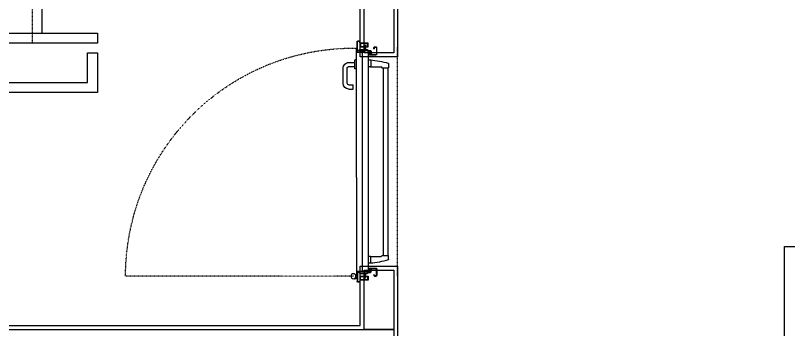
# Model space of a CAD drawing. Extents: x -3709 to 34962, y 0 to 8245.
# Drawn here: x 10204.3 to 10595.8, y 352.5 to 511.4 of the extents above; entities that cross this region are included whole.
import ezdxf
from ezdxf.enums import TextEntityAlignment as Align

# ---------------------------------------------------------------- set-up
doc = ezdxf.new("R2010")
doc.units = 0
doc.linetypes.add('DOT2', pattern=[0.125, 0, -0.125])
doc.layers.get('0').update_dxf_attribs({"color": 9, "lineweight": 9})
for name, color, linetype, lineweight in [('00', 9, 'Continuous', 9), ('01', 9, 'Continuous', 9), ('07', 9, 'Continuous', 9), ('14', 9, 'Continuous', 9), ('19', 9, 'Continuous', 9), ('19D', 9, 'DOT2', 9), ('21', 9, 'Continuous', 9)]:
    doc.layers.add(name, color=color, linetype=linetype, lineweight=lineweight)
doc.styles.add('MuuM_TEXT-STANDART', font='ARIALN.TTF')

# ---------------------------------------------------------------- blocks, each defined once
blk = doc.blocks.new('0_arrowstairs')
blk.add_lwpolyline([(0, 0), (0, -30), (15, 0), (0, 30)], close=True)
blk = doc.blocks.new('*U521')
blk.add_lwpolyline([(0, 0), (0, 392)])
blk.add_circle((0, 0), 5)
at = {"rotation": 90}
blk.add_blockref('0_arrowstairs', (0, 392), dxfattribs=at)
blk = doc.blocks.new('*U522')
blk.add_lwpolyline([(0, 0), (0, 504)])
blk.add_circle((0, 0), 5)
at = {"rotation": 90}
blk.add_blockref('0_arrowstairs', (0, 504), dxfattribs=at)
blk = doc.blocks.new('merd.1.mekanik')
at = {"layer": '19', "linetype": 'Continuous'}
for points in [[(9243.97, 502.5), (9243.97, 620.5)], [(9324.71, 497.5), (9266.38, 620.5)], [(9330.3, 497.5), (9271.97, 620.5)], [(9299.97, 562.5), (9299.97, 620.5)], [(9327.97, 502.5), (9327.97, 620.5)], [(9355.97, 502.5), (9355.97, 620.5)], [(9383.97, 502.5), (9383.97, 620.5)], [(9411.97, 502.5), (9411.97, 620.5)], [(9439.97, 502.5), (9439.97, 620.5)], [(9467.97, 502.5), (9467.97, 620.5)], [(9495.97, 502.5), (9495.97, 620.5)], [(9271.97, 502.5), (9271.97, 608.52)], [(9299.97, 502.5), (9299.97, 550.52)], [(9324.71, 497.5), (9243.97, 497.5), (9243.97, 477.5), (9243.97, 477.5), (9518.97, 477.5), (9518.97, 492.5), (9523.97, 492.5), (9523.97, 472.5), (9518.97, 472.5), (9238.97, 472.5), (9238.97, 472.5), (9238.97, 502.5), (9322.38, 502.5)], [(9243.97, 354.5), (9243.97, 472.5)], [(9271.97, 354.5), (9271.97, 472.5)], [(9299.97, 354.5), (9299.97, 472.5)], [(9327.97, 354.5), (9327.97, 472.5)], [(9355.97, 354.5), (9355.97, 472.5)], [(9383.97, 354.5), (9383.97, 472.5)], [(9411.97, 354.5), (9411.97, 472.5)], [(9439.97, 354.5), (9439.97, 472.5)]]:
    blk.add_lwpolyline(points, dxfattribs=at)
at = {"layer": '19'}
for points in [[(9330.3, 497.5), (9271.97, 620.5)], [(9241.47, 413.5), (9182.47, 413.5), (9182.47, 561.5), (9236.47, 561.5)], [(9327.97, 502.5), (9523.97, 502.5), (9523.97, 502.5), (9523.97, 497.5), (9523.97, 497.5), (9330.3, 497.5)]]:
    blk.add_lwpolyline(points, dxfattribs=at)
at = {"layer": '19D'}
for points in [[(9238.97, 502.5), (9238.97, 620.5)], [(9266.97, 497.5), (9266.97, 620.5)], [(9294.97, 572), (9294.97, 620.5)], [(9322.97, 558.17), (9322.97, 620.5)], [(9350.97, 497.5), (9350.97, 620.5)], [(9378.97, 497.5), (9378.97, 620.5)], [(9406.97, 497.5), (9406.97, 620.5)], [(9434.97, 497.5), (9434.97, 620.5)], [(9462.97, 497.5), (9462.97, 620.5)], [(9490.97, 497.5), (9490.97, 620.5)], [(9294.97, 558.17), (9294.97, 563.5)], [(9294.97, 497.5), (9294.97, 560.22)], [(9248.97, 354.5), (9248.97, 472.5)], [(9276.97, 354.5), (9276.97, 472.5)], [(9304.97, 354.5), (9304.97, 472.5)], [(9332.97, 354.5), (9332.97, 472.5)], [(9360.97, 354.5), (9360.97, 472.5)], [(9388.97, 354.5), (9388.97, 472.5)], [(9416.97, 354.5), (9416.97, 472.5)], [(9444.97, 354.5), (9444.97, 472.5)]]:
    blk.add_lwpolyline(points, dxfattribs=at)
at = {"layer": '19', "xscale": 0.5, "yscale": 0.5, "zscale": 0.5}
for name, p, rotation in [('*U522', (9495.97, 561.5), 90), ('*U521', (9243.97, 413.5), 270)]:
    blk.add_blockref(name, p, dxfattribs=dict(at, rotation=rotation))
at = {"layer": '21', "style": 'MuuM_TEXT-STANDART'}
for s, p in [('10', (9227.78, 615.5)), ('9', (9255.78, 615.5)), ('8', (9283.78, 615.5)), ('7', (9311.78, 615.5)), ('6', (9339.78, 615.5)), ('5', (9367.78, 615.5)), ('4', (9395.78, 615.5)), ('3', (9423.78, 615.5)), ('2', (9451.78, 615.5)), ('1', (9479.78, 615.5)), ('M01 (18x16.5 / 28)', (9415.56, 576.72)), ('11', (9270.11, 369.67)), ('12', (9298.11, 369.67)), ('13', (9326.11, 369.67)), ('14', (9354.11, 369.67)), ('15', (9382.11, 369.67)), ('16', (9410.11, 369.67)), ('17', (9438.11, 369.67)), ('18', (9466.11, 369.67))]:
    blk.add_text(s, height=10, dxfattribs=at).set_placement(p, align=Align.TOP_RIGHT)
blk = doc.blocks.new('p-yng-01')
at = {"ltscale": 2}
for p, q in [((10.49, 12.39), (12.53, 12.39)), ((12.53, 8.93), (12.53, 12.39)), ((12.53, 12.21), (107.47, 12.21)), ((109.51, 12.39), (107.47, 12.39)), ((107.47, 8.93), (107.47, 12.39)), ((12.04, 3.24), (12.04, 8.69)), ((12.53, 8.93), (12.28, 8.93)), ((12.53, 9.87), (107.47, 9.87)), ((107.47, 8.93), (107.72, 8.93)), ((107.96, 3.24), (107.96, 8.69)), ((8.57, 3.24), (8.57, 2.19)), ((8.82, 3.49), (11.79, 3.49)), ((12.04, 3.24), (12.04, 2.19)), ((107.96, 3.24), (107.96, 2.19)), ((111.18, 3.49), (108.21, 3.49)), ((111.43, 2.19), (111.43, 3.24)), ((106.87, -3.86), (106.87, -4.46)), ((111.46, -3.86), (111.46, -4.46)), ((96.69, -7.65), (96.69, -5.6)), ((96.84, -5.45), (98.63, -5.45)), ((98.78, -7.65), (98.78, -5.6)), ((107.12, -4.7), (111.21, -4.7)), ((108.12, -7.65), (108.12, -4.7)), ((110.22, -7.65), (110.22, -4.7)), ((99.68, -8.55), (107.22, -8.55)), ((99.68, -10.64), (107.22, -10.64))]:
    blk.add_line(p, q, dxfattribs=at)
at = {"linetype": 'Continuous'}
for p, q in [((2, 5.3), (2, 6.17)), ((2.18, 6.17), (2.18, 5.3)), ((5.68, 6.48), (2.31, 6.48)), ((2.31, 6.3), (5.68, 6.3)), ((2.31, 5.17), (2.9, 5.17)), ((2.9, 4.99), (2.31, 4.99)), ((2.9, 4.99), (2.9, 5.17)), ((5.81, 2.77), (5.81, 6.17)), ((5.99, 2.77), (5.99, 6.17)), ((114.01, 2.77), (114.01, 6.17)), ((114.19, 2.77), (114.19, 6.17)), ((114.32, 6.48), (117.69, 6.48)), ((117.69, 6.3), (114.32, 6.3)), ((117.69, 5.17), (117.1, 5.17)), ((117.1, 4.99), (117.1, 5.17)), ((117.1, 4.99), (117.69, 4.99)), ((117.82, 6.17), (117.82, 5.3)), ((118, 5.3), (118, 6.17)), ((1, 0.54), (0.95, 0.49)), ((1, 0.54), (0.95, 0.49)), ((1, 0.44), (0.95, 0.49)), ((1, 0.44), (0.95, 0.49)), ((1.12, 0.58), (1, 0.54)), ((1.12, 0.58), (1, 0.54)), ((1, 0.44), (1.12, 0.4)), ((1, 0.44), (1.12, 0.4)), ((1.11, 0.4), (1.18, 0.4)), ((1.11, 0.4), (1.18, 0.4)), ((3.27, 0.58), (1.12, 0.58)), ((1.12, 0.58), (1.12, 0.4)), ((3.27, 0.58), (1.12, 0.58)), ((1.12, 0.58), (1.12, 0.4)), ((3.16, 0.4), (1.12, 0.4)), ((3.16, 0.4), (1.12, 0.4)), ((1.14, 0.33), (1.33, 0.66)), ((1.14, 0.33), (1.33, 0.66)), ((1.14, 0.33), (1.16, 0.4)), ((1.14, 0.33), (1.16, 0.4)), ((1.15, 0.32), (1.34, 0.65)), ((1.15, 0.32), (1.34, 0.65)), ((1.2, 0.4), (1.27, 0.4)), ((1.2, 0.4), (1.27, 0.4)), ((1.29, 0.58), (1.21, 0.58)), ((1.29, 0.58), (1.21, 0.58)), ((1.23, 0.33), (1.42, 0.66)), ((1.23, 0.33), (1.42, 0.66)), ((1.23, 0.33), (1.25, 0.4)), ((1.23, 0.33), (1.25, 0.4)), ((1.24, 0.32), (1.43, 0.65)), ((1.24, 0.32), (1.43, 0.65)), ((1.29, 0.4), (1.36, 0.4)), ((1.29, 0.4), (1.36, 0.4)), ((1.38, 0.58), (1.3, 0.58)), ((1.38, 0.58), (1.3, 0.58)), ((1.31, 0.58), (1.32, 0.61)), ((1.31, 0.58), (1.32, 0.61)), ((1.32, 0.33), (1.51, 0.66)), ((1.32, 0.33), (1.51, 0.66)), ((1.32, 0.33), (1.34, 0.4)), ((1.32, 0.33), (1.34, 0.4)), ((1.33, 0.32), (1.52, 0.65)), ((1.33, 0.32), (1.52, 0.65)), ((1.38, 0.4), (1.45, 0.4)), ((1.38, 0.4), (1.45, 0.4)), ((1.47, 0.58), (1.39, 0.58)), ((1.47, 0.58), (1.39, 0.58)), ((1.4, 0.58), (1.41, 0.61)), ((1.4, 0.58), (1.41, 0.61)), ((1.41, 0.33), (1.6, 0.66)), ((1.41, 0.33), (1.6, 0.66)), ((1.41, 0.33), (1.6, 0.66)), ((1.41, 0.33), (1.6, 0.66)), ((1.41, 0.33), (1.43, 0.4)), ((1.41, 0.33), (1.43, 0.4)), ((1.41, 0.33), (1.43, 0.4)), ((1.41, 0.33), (1.43, 0.4)), ((1.42, 0.32), (1.61, 0.65)), ((1.42, 0.32), (1.61, 0.65)), ((1.42, 0.32), (1.61, 0.65)), ((1.42, 0.32), (1.61, 0.65)), ((1.47, 0.4), (1.54, 0.4)), ((1.47, 0.4), (1.54, 0.4)), ((1.47, 0.4), (1.54, 0.4)), ((1.47, 0.4), (1.54, 0.4)), ((1.56, 0.58), (1.48, 0.58)), ((1.56, 0.58), (1.48, 0.58)), ((1.49, 0.58), (1.5, 0.61)), ((1.49, 0.58), (1.5, 0.61)), ((1.5, 0.33), (1.69, 0.66)), ((1.5, 0.33), (1.69, 0.66)), ((1.5, 0.33), (1.52, 0.4)), ((1.5, 0.33), (1.52, 0.4)), ((1.51, 0.32), (1.7, 0.65)), ((1.51, 0.32), (1.7, 0.65)), ((1.56, 0.4), (1.63, 0.4)), ((1.56, 0.4), (1.63, 0.4)), ((1.65, 0.58), (1.57, 0.58)), ((1.65, 0.58), (1.57, 0.58)), ((1.58, 0.58), (1.59, 0.61)), ((1.58, 0.58), (1.59, 0.61)), ((1.58, 0.58), (1.59, 0.61)), ((1.58, 0.58), (1.59, 0.61)), ((1.59, 0.33), (1.78, 0.66)), ((1.59, 0.33), (1.78, 0.66)), ((1.59, 0.33), (1.61, 0.4)), ((1.59, 0.33), (1.61, 0.4)), ((1.6, 0.32), (1.79, 0.65)), ((1.6, 0.32), (1.79, 0.65)), ((1.65, 0.4), (1.72, 0.4)), ((1.65, 0.4), (1.72, 0.4)), ((1.74, 0.58), (1.66, 0.58)), ((1.74, 0.58), (1.66, 0.58)), ((1.67, 0.58), (1.68, 0.61)), ((1.67, 0.58), (1.68, 0.61)), ((1.68, 0.33), (1.87, 0.66)), ((1.68, 0.33), (1.87, 0.66)), ((1.68, 0.33), (1.7, 0.4)), ((1.68, 0.33), (1.7, 0.4)), ((1.69, 0.32), (1.88, 0.65)), ((1.69, 0.32), (1.88, 0.65)), ((1.74, 0.4), (1.81, 0.4)), ((1.74, 0.4), (1.81, 0.4)), ((1.83, 0.58), (1.75, 0.58)), ((1.83, 0.58), (1.75, 0.58)), ((1.76, 0.58), (1.77, 0.61)), ((1.76, 0.58), (1.77, 0.61)), ((1.77, 0.33), (1.96, 0.66)), ((1.77, 0.33), (1.96, 0.66)), ((1.77, 0.33), (1.79, 0.4)), ((1.77, 0.33), (1.79, 0.4)), ((1.78, 0.32), (1.97, 0.65)), ((1.78, 0.32), (1.97, 0.65)), ((1.83, 0.4), (1.9, 0.4)), ((1.83, 0.4), (1.9, 0.4)), ((1.92, 0.58), (1.84, 0.58)), ((1.92, 0.58), (1.84, 0.58)), ((1.85, 0.58), (1.86, 0.61)), ((1.85, 0.58), (1.86, 0.61)), ((1.86, 0.33), (2.05, 0.66)), ((1.86, 0.33), (2.05, 0.66)), ((1.86, 0.33), (1.88, 0.4)), ((1.86, 0.33), (1.88, 0.4)), ((1.87, 0.32), (2.06, 0.65)), ((1.87, 0.32), (2.06, 0.65)), ((1.92, 0.4), (1.99, 0.4)), ((1.92, 0.4), (1.99, 0.4)), ((2.01, 0.58), (1.93, 0.58)), ((2.01, 0.58), (1.93, 0.58)), ((1.94, 0.58), (1.95, 0.61)), ((1.94, 0.58), (1.95, 0.61)), ((1.95, 0.33), (2.14, 0.66)), ((1.95, 0.33), (2.14, 0.66)), ((1.95, 0.33), (1.97, 0.4)), ((1.95, 0.33), (1.97, 0.4)), ((1.96, 0.32), (2.15, 0.65)), ((1.96, 0.32), (2.15, 0.65)), ((2, -2), (2, 0.69)), ((2.01, 0.4), (2.08, 0.4)), ((2.01, 0.4), (2.08, 0.4)), ((2.1, 0.58), (2.02, 0.58)), ((2.1, 0.58), (2.02, 0.58)), ((2.03, 0.58), (2.04, 0.61)), ((2.03, 0.58), (2.04, 0.61)), ((2.04, 0.33), (2.23, 0.66)), ((2.04, 0.33), (2.23, 0.66)), ((2.04, 0.33), (2.06, 0.4)), ((2.04, 0.33), (2.06, 0.4)), ((2.05, 0.32), (2.24, 0.65)), ((2.05, 0.32), (2.24, 0.65)), ((2.1, 0.4), (2.17, 0.4)), ((2.1, 0.4), (2.17, 0.4)), ((2.19, 0.58), (2.11, 0.58)), ((2.19, 0.58), (2.11, 0.58)), ((2.12, 0.58), (2.13, 0.61)), ((2.12, 0.58), (2.13, 0.61)), ((2.13, 0.33), (2.32, 0.66)), ((2.13, 0.33), (2.32, 0.66)), ((2.13, 0.33), (2.15, 0.4)), ((2.13, 0.33), (2.15, 0.4)), ((2.14, 0.32), (2.33, 0.65)), ((2.14, 0.32), (2.33, 0.65)), ((2.19, 0.4), (2.26, 0.4)), ((2.19, 0.4), (2.26, 0.4)), ((2.28, 0.58), (2.2, 0.58)), ((2.28, 0.58), (2.2, 0.58)), ((2.21, 0.58), (2.22, 0.61)), ((2.21, 0.58), (2.22, 0.61)), ((2.22, 0.33), (2.41, 0.66)), ((2.22, 0.33), (2.41, 0.66)), ((2.22, 0.33), (2.24, 0.4)), ((2.22, 0.33), (2.24, 0.4)), ((2.23, 0.32), (2.42, 0.65)), ((2.23, 0.32), (2.42, 0.65)), ((2.28, 0.4), (2.35, 0.4)), ((2.28, 0.4), (2.35, 0.4)), ((2.37, 0.58), (2.29, 0.58)), ((2.37, 0.58), (2.29, 0.58)), ((2.3, 0.58), (2.31, 0.61)), ((2.3, 0.58), (2.31, 0.61)), ((2.31, 0.33), (2.5, 0.66)), ((2.31, 0.33), (2.5, 0.66)), ((2.31, 0.33), (2.33, 0.4)), ((2.31, 0.33), (2.33, 0.4)), ((2.32, 0.32), (2.51, 0.65)), ((2.32, 0.32), (2.51, 0.65)), ((2.37, 0.4), (2.44, 0.4)), ((2.37, 0.4), (2.44, 0.4)), ((2.46, 0.58), (2.38, 0.58)), ((2.46, 0.58), (2.38, 0.58)), ((2.39, 0.58), (2.4, 0.61)), ((2.39, 0.58), (2.4, 0.61)), ((2.4, 0.33), (2.59, 0.66)), ((2.4, 0.33), (2.59, 0.66)), ((2.4, 0.33), (2.59, 0.66)), ((2.4, 0.33), (2.59, 0.66)), ((2.4, 0.33), (2.42, 0.4)), ((2.4, 0.33), (2.42, 0.4)), ((2.4, 0.33), (2.42, 0.4)), ((2.4, 0.33), (2.42, 0.4)), ((2.41, 0.32), (2.6, 0.65)), ((2.41, 0.32), (2.6, 0.65)), ((2.41, 0.32), (2.6, 0.65)), ((2.41, 0.32), (2.6, 0.65)), ((2.46, 0.4), (2.53, 0.4)), ((2.46, 0.4), (2.56, 0.4)), ((2.46, 0.4), (2.53, 0.4)), ((2.46, 0.4), (2.56, 0.4)), ((2.55, 0.58), (2.47, 0.58)), ((2.55, 0.58), (2.47, 0.58)), ((2.48, 0.58), (2.49, 0.61)), ((2.48, 0.58), (2.49, 0.61)), ((2.49, 0.33), (2.68, 0.66)), ((2.49, 0.33), (2.68, 0.66)), ((2.49, 0.33), (2.51, 0.4)), ((2.49, 0.33), (2.51, 0.4)), ((2.5, 0.32), (2.69, 0.65)), ((2.5, 0.32), (2.69, 0.65)), ((2.55, 0.4), (2.62, 0.4)), ((2.55, 0.4), (2.62, 0.4)), ((2.64, 0.58), (2.56, 0.58)), ((2.6, 0.58), (2.56, 0.58)), ((2.64, 0.58), (2.56, 0.58)), ((2.6, 0.58), (2.56, 0.58)), ((2.6, 0.4), (2.56, 0.4)), ((2.6, 0.4), (2.56, 0.4)), ((2.57, 0.58), (2.58, 0.61)), ((2.57, 0.58), (2.58, 0.61)), ((2.57, 0.58), (2.58, 0.61)), ((2.57, 0.58), (2.58, 0.61)), ((2.58, 0.33), (2.77, 0.66)), ((2.58, 0.33), (2.77, 0.66)), ((2.58, 0.33), (2.6, 0.4)), ((2.58, 0.33), (2.6, 0.4)), ((2.59, 0.32), (2.78, 0.65)), ((2.59, 0.32), (2.78, 0.65)), ((2.64, 0.4), (2.71, 0.4)), ((2.73, 0.58), (2.65, 0.58)), ((2.66, 0.58), (2.67, 0.61)), ((2.67, 0.33), (2.86, 0.66)), ((2.67, 0.33), (2.69, 0.4)), ((2.68, 0.32), (2.87, 0.65)), ((2.73, 0.4), (2.8, 0.4)), ((2.82, 0.58), (2.74, 0.58)), ((2.75, 0.58), (2.76, 0.61)), ((2.76, 0.33), (2.95, 0.66)), ((2.76, 0.33), (2.78, 0.4)), ((2.77, 0.32), (2.96, 0.65)), ((2.82, 0.4), (2.89, 0.4)), ((2.91, 0.58), (2.83, 0.58)), ((2.84, 0.58), (2.85, 0.61)), ((2.85, 0.33), (3.04, 0.66)), ((2.85, 0.33), (2.87, 0.4)), ((2.86, 0.32), (3.05, 0.65)), ((2.91, 0.4), (2.98, 0.4)), ((3, 0.58), (2.92, 0.58)), ((2.93, 0.58), (2.94, 0.61)), ((2.94, 0.33), (3.13, 0.66)), ((2.94, 0.33), (2.96, 0.4)), ((2.95, 0.32), (3.14, 0.65)), ((3, 0.4), (3.07, 0.4)), ((3.09, 0.58), (3.01, 0.58)), ((3.02, 0.58), (3.03, 0.61)), ((3.03, 0.33), (3.22, 0.66)), ((3.03, 0.33), (3.05, 0.4)), ((3.04, 0.32), (3.23, 0.65)), ((3.09, 0.4), (3.16, 0.4)), ((3.18, 0.58), (3.1, 0.58)), ((3.11, 0.58), (3.12, 0.61)), ((3.12, 0.33), (3.31, 0.66)), ((3.12, 0.33), (3.14, 0.4)), ((3.13, 0.32), (3.32, 0.65)), ((3.18, 0.4), (3.25, 0.4)), ((3.27, 0.58), (3.19, 0.58)), ((3.2, 0.58), (3.21, 0.61)), ((3.21, 0.33), (3.4, 0.66)), ((3.21, 0.33), (3.23, 0.4)), ((3.22, 0.32), (3.41, 0.65)), ((3.27, 0.4), (3.34, 0.4)), ((3.36, 0.58), (3.28, 0.58)), ((3.29, 0.58), (3.3, 0.61)), ((3.3, -1.95), (3.3, 1.56)), ((3.3, 0.33), (3.49, 0.66)), ((3.3, 0.33), (3.32, 0.4)), ((3.31, 0.32), (3.5, 0.65)), ((3.36, 0.4), (3.43, 0.4)), ((3.45, 0.58), (3.37, 0.58)), ((3.38, 0.58), (3.39, 0.61)), ((3.39, 0.33), (3.58, 0.66)), ((3.39, 0.33), (3.41, 0.4)), ((3.4, 0.32), (3.59, 0.65)), ((3.45, 0.4), (3.55, 0.4)), ((3.54, 0.58), (3.46, 0.58)), ((3.47, 0.58), (3.48, 0.61)), ((3.48, -1.98), (3.48, 1.56)), ((3.68, 1.45), (3.48, 1.45)), ((3.59, 0.58), (3.55, 0.58)), ((3.59, 0.4), (3.55, 0.4)), ((3.56, 0.58), (3.57, 0.61)), ((3.59, 1.63), (3.62, 1.62)), ((3.65, 0.74), (3.59, 0.58)), ((3.65, 0.24), (3.59, 0.4)), ((3.68, 0.52), (3.64, 0.52)), ((3.68, 0.46), (3.64, 0.46)), ((3.7, 1.78), (3.67, 1.79)), ((3.68, -1.86), (3.68, 1.45)), ((3.68, 0.52), (3.68, 0.73)), ((3.68, 0.46), (3.68, 0.24)), ((3.82, 1.85), (3.82, 3.29)), ((4, 1.85), (4, 3.29)), ((4.01, 2.75), (4.08, 2.85)), ((4.04, 3.31), (4.18, 3.39)), ((4.12, 3.59), (5.45, 3.59)), ((5.45, 3.41), (4.12, 3.41)), ((4.12, 2.8), (4.29, 2.91)), ((4.29, 2.92), (4.36, 3.22)), ((4.3, 0.93), (4.59, 0.93)), ((4.3, 0.93), (4.3, -3.06)), ((4.65, 2.36), (4.41, 2.2)), ((4.46, 2.12), (4.83, 2.36)), ((4.47, 3.41), (5.1, 3.41)), ((4.59, -3.61), (4.59, 2.09)), ((4.69, 2.19), (52, 2.19)), ((5.33, 2.76), (5.34, 3.2)), ((5.35, 3.4), (5.56, 3.32)), ((5.45, 3.23), (5.45, 3.23)), ((5.55, 3.27), (5.46, 3.27)), ((5.58, 3.24), (5.46, 2.85)), ((5.75, 3.19), (5.63, 2.79)), ((5.77, 2.42), (5.98, 2.25)), ((5.78, 2.53), (6.04, 2.33)), ((52, 2.19), (115.31, 2.19)), ((114.22, 2.53), (113.96, 2.33)), ((114.23, 2.42), (114.02, 2.25)), ((114.25, 3.19), (114.37, 2.79)), ((114.42, 3.24), (114.54, 2.85)), ((114.65, 3.4), (114.44, 3.32)), ((114.45, 3.27), (114.54, 3.27)), ((115.88, 3.59), (114.55, 3.59)), ((114.55, 3.41), (115.88, 3.41)), ((114.55, 3.23), (114.55, 3.23)), ((114.67, 2.76), (114.66, 3.2)), ((115.54, 2.12), (115.17, 2.36)), ((115.35, 2.36), (115.59, 2.2)), ((115.41, -3.61), (115.41, 2.09)), ((115.7, 0.4), (115.41, 0.4)), ((115.71, 2.92), (115.64, 3.22)), ((115.7, -2), (115.7, 0.4)), ((115.88, 2.8), (115.71, 2.91)), ((115.96, 3.31), (115.82, 3.39)), ((115.99, 2.75), (115.92, 2.85)), ((116, 1.85), (116, 3.29)), ((116.18, 1.85), (116.18, 3.29)), ((116.3, 1.78), (116.33, 1.79)), ((116.32, -1.86), (116.32, 1.45)), ((116.32, 1.45), (116.52, 1.45)), ((116.41, 1.63), (116.38, 1.62)), ((116.52, -1.98), (116.52, 1.56)), ((116.7, -1.95), (116.7, 1.56)), ((-0.99, -2.3), (-0.99, -3.2)), ((-0.81, -2.3), (-0.81, -3.2)), ((-0.1, -2.18), (-0.69, -2.18)), ((3.7, -3.32), (-0.69, -3.32)), ((3.7, -3.5), (-0.69, -3.5)), ((-0.1, -2), (-0.1, -2.18)), ((1.23, -3.95), (1.3, -3.6)), ((1.3, -3.6), (1.59, -3.67)), ((1.59, -3.67), (1.49, -4.14)), ((1.59, -3.5), (1.59, -4.06)), ((1.89, -3.5), (1.89, -4.13)), ((2.7, -3.56), (2.62, -3.56)), ((4.4, -3.56), (2.7, -3.56)), ((2.9, -3.66), (2.9, -3.76)), ((2.9, -3.66), (4.54, -3.66)), ((52, -3.86), (3, -3.86)), ((3.3, -2.18), (3.3, -1.95)), ((3.3, -1.95), (3.3, -1.98)), ((3.3, -1.95), (3.3, -1.98)), ((3.48, -1.86), (3.68, -1.86)), ((3.59, -2.04), (3.62, -2.03)), ((3.7, -2.19), (3.67, -2.2)), ((3.82, -2.26), (3.82, -3.2)), ((4, -2.26), (4, -3.2)), ((4.1, -3.26), (4, -3.26)), ((4.4, -3.66), (4.4, -3.56)), ((52, -3.86), (117.3, -3.86)), ((115.41, -2), (115.7, -2)), ((117.4, -3.66), (115.46, -3.66)), ((117.3, -3.56), (115.6, -3.56)), ((115.6, -3.56), (115.6, -3.66)), ((115.7, -0.1), (116.32, -0.67)), ((115.7, -1.2), (116.32, -1.2)), ((115.7, -1.5), (116.32, -1.5)), ((116, -2.26), (116, -3.2)), ((116.18, -2.26), (116.18, -3.2)), ((116.3, -2.19), (116.33, -2.2)), ((116.3, -3.32), (120.69, -3.32)), ((116.3, -3.5), (120.69, -3.5)), ((116.52, -1.86), (116.32, -1.86)), ((116.41, -2.04), (116.38, -2.03)), ((116.7, -1.95), (116.7, -1.98)), ((117.4, -3.76), (117.4, -3.66)), ((120.1, -2), (120.1, -2.18)), ((120.1, -2.18), (120.69, -2.18)), ((120.81, -2.3), (120.81, -3.2)), ((120.99, -2.3), (120.99, -3.2)), ((0.79, -5.03), (0.44, -4.92)), ((2.84, -4.45), (2.42, -4.08))]:
    blk.add_line(p, q, dxfattribs=at)
for p, q in [((114.9, 3.41), (115.53, 3.41)), ((116.32, 0.57), (116.32, 0.79)), ((116.32, 0.51), (116.32, 0.3)), ((116.41, 0.63), (116.45, 0.63)), ((116.41, 0.45), (116.45, 0.45)), ((116.46, 0.63), (116.54, 0.63)), ((116.55, 0.63), (116.63, 0.63)), ((116.64, 0.63), (116.72, 0.63)), ((116.73, 0.63), (118.88, 0.63)), ((116.73, 0.63), (118.88, 0.63)), ((116.73, 0.63), (116.81, 0.63)), ((116.82, 0.63), (116.9, 0.63)), ((116.91, 0.63), (116.99, 0.63)), ((117, 0.63), (117.08, 0.63)), ((117.09, 0.63), (117.17, 0.63)), ((117.18, 0.63), (117.26, 0.63)), ((117.27, 0.63), (117.35, 0.63)), ((117.36, 0.63), (117.44, 0.63)), ((117.36, 0.63), (117.44, 0.63)), ((117.4, 0.63), (117.44, 0.63)), ((117.4, 0.63), (117.44, 0.63)), ((117.4, 0.45), (117.44, 0.45)), ((117.4, 0.45), (117.44, 0.45)), ((117.45, 0.63), (117.53, 0.63)), ((117.45, 0.63), (117.53, 0.63)), ((117.54, 0.63), (117.62, 0.63)), ((117.54, 0.63), (117.62, 0.63)), ((117.63, 0.63), (117.71, 0.63)), ((117.63, 0.63), (117.71, 0.63)), ((117.72, 0.63), (117.8, 0.63)), ((117.72, 0.63), (117.8, 0.63)), ((117.81, 0.63), (117.89, 0.63)), ((117.81, 0.63), (117.89, 0.63)), ((117.9, 0.63), (117.98, 0.63)), ((117.9, 0.63), (117.98, 0.63)), ((117.99, 0.63), (118.07, 0.63)), ((117.99, 0.63), (118.07, 0.63)), ((118.08, 0.63), (118.16, 0.63)), ((118.08, 0.63), (118.16, 0.63)), ((118.17, 0.63), (118.25, 0.63)), ((118.17, 0.63), (118.25, 0.63)), ((118.26, 0.63), (118.34, 0.63)), ((118.26, 0.63), (118.34, 0.63)), ((118.35, 0.63), (118.43, 0.63)), ((118.35, 0.63), (118.43, 0.63)), ((118.44, 0.63), (118.52, 0.63)), ((118.44, 0.63), (118.52, 0.63)), ((118.53, 0.63), (118.61, 0.63)), ((118.53, 0.63), (118.61, 0.63)), ((118.62, 0.63), (118.7, 0.63)), ((118.62, 0.63), (118.7, 0.63)), ((118.71, 0.63), (118.79, 0.63)), ((118.71, 0.63), (118.79, 0.63))]:
    blk.add_line(p, q)
at = {"ltscale": 15}
for p, q in [((116.32, 0.57), (116.36, 0.57)), ((116.32, 0.51), (116.36, 0.51)), ((116.35, 0.8), (116.41, 0.63)), ((116.35, 0.29), (116.41, 0.45)), ((116.6, 0.38), (116.41, 0.71)), ((116.61, 0.38), (116.42, 0.71)), ((116.44, 0.63), (116.43, 0.66)), ((116.55, 0.45), (116.45, 0.45)), ((116.69, 0.38), (116.5, 0.71)), ((116.7, 0.38), (116.51, 0.71)), ((116.53, 0.63), (116.52, 0.66)), ((116.64, 0.45), (116.57, 0.45)), ((116.78, 0.38), (116.59, 0.71)), ((116.61, 0.38), (116.59, 0.45)), ((116.79, 0.38), (116.6, 0.71)), ((116.62, 0.63), (116.61, 0.66)), ((116.73, 0.45), (116.66, 0.45)), ((116.87, 0.38), (116.68, 0.71)), ((116.7, 0.38), (116.68, 0.45)), ((116.88, 0.38), (116.69, 0.71)), ((116.71, 0.63), (116.7, 0.66)), ((116.82, 0.45), (116.75, 0.45)), ((116.96, 0.38), (116.77, 0.71)), ((116.79, 0.38), (116.77, 0.45)), ((116.97, 0.38), (116.78, 0.71)), ((116.8, 0.63), (116.79, 0.66)), ((116.84, 0.45), (118.88, 0.45)), ((116.84, 0.45), (118.88, 0.45)), ((116.91, 0.45), (116.84, 0.45)), ((117.05, 0.38), (116.86, 0.71)), ((116.88, 0.38), (116.86, 0.45)), ((117.06, 0.38), (116.87, 0.71)), ((116.89, 0.63), (116.88, 0.66)), ((117, 0.45), (116.93, 0.45)), ((117.14, 0.38), (116.95, 0.71)), ((116.97, 0.38), (116.95, 0.45)), ((117.15, 0.38), (116.96, 0.71)), ((116.98, 0.63), (116.97, 0.66)), ((117.09, 0.45), (117.02, 0.45)), ((117.23, 0.38), (117.04, 0.71)), ((117.06, 0.38), (117.04, 0.45)), ((117.24, 0.38), (117.05, 0.71)), ((117.07, 0.63), (117.06, 0.66)), ((117.18, 0.45), (117.11, 0.45)), ((117.32, 0.38), (117.13, 0.71)), ((117.15, 0.38), (117.13, 0.45)), ((117.33, 0.38), (117.14, 0.71)), ((117.16, 0.63), (117.15, 0.66)), ((117.27, 0.45), (117.2, 0.45)), ((117.41, 0.38), (117.22, 0.71)), ((117.41, 0.38), (117.22, 0.71)), ((117.24, 0.38), (117.22, 0.45)), ((117.42, 0.38), (117.23, 0.71)), ((117.42, 0.38), (117.23, 0.71)), ((117.25, 0.63), (117.24, 0.66)), ((117.36, 0.45), (117.29, 0.45)), ((117.5, 0.38), (117.31, 0.71)), ((117.5, 0.38), (117.31, 0.71)), ((117.33, 0.38), (117.31, 0.45)), ((117.51, 0.38), (117.32, 0.71)), ((117.51, 0.38), (117.32, 0.71)), ((117.34, 0.63), (117.33, 0.66)), ((117.45, 0.45), (117.38, 0.45)), ((117.45, 0.45), (117.38, 0.45)), ((117.59, 0.38), (117.4, 0.71)), ((117.59, 0.38), (117.4, 0.71)), ((117.59, 0.38), (117.4, 0.71)), ((117.59, 0.38), (117.4, 0.71)), ((117.42, 0.38), (117.4, 0.45)), ((117.42, 0.38), (117.4, 0.45)), ((117.6, 0.38), (117.41, 0.71)), ((117.6, 0.38), (117.41, 0.71)), ((117.6, 0.38), (117.41, 0.71)), ((117.6, 0.38), (117.41, 0.71)), ((117.43, 0.63), (117.42, 0.66)), ((117.43, 0.63), (117.42, 0.66)), ((117.43, 0.63), (117.42, 0.66)), ((117.43, 0.63), (117.42, 0.66)), ((117.54, 0.45), (117.44, 0.45)), ((117.54, 0.45), (117.44, 0.45)), ((117.54, 0.45), (117.47, 0.45)), ((117.54, 0.45), (117.47, 0.45)), ((117.68, 0.38), (117.49, 0.71)), ((117.68, 0.38), (117.49, 0.71)), ((117.51, 0.38), (117.49, 0.45)), ((117.51, 0.38), (117.49, 0.45)), ((117.69, 0.38), (117.5, 0.71)), ((117.69, 0.38), (117.5, 0.71)), ((117.52, 0.63), (117.51, 0.66)), ((117.52, 0.63), (117.51, 0.66)), ((117.63, 0.45), (117.56, 0.45)), ((117.63, 0.45), (117.56, 0.45)), ((117.77, 0.38), (117.58, 0.71)), ((117.77, 0.38), (117.58, 0.71)), ((117.6, 0.38), (117.58, 0.45)), ((117.6, 0.38), (117.58, 0.45)), ((117.6, 0.38), (117.58, 0.45)), ((117.6, 0.38), (117.58, 0.45)), ((117.78, 0.38), (117.59, 0.71)), ((117.78, 0.38), (117.59, 0.71)), ((117.61, 0.63), (117.6, 0.66)), ((117.61, 0.63), (117.6, 0.66)), ((117.72, 0.45), (117.65, 0.45)), ((117.72, 0.45), (117.65, 0.45)), ((117.86, 0.38), (117.67, 0.71)), ((117.86, 0.38), (117.67, 0.71)), ((117.69, 0.38), (117.67, 0.45)), ((117.69, 0.38), (117.67, 0.45)), ((117.87, 0.38), (117.68, 0.71)), ((117.87, 0.38), (117.68, 0.71)), ((117.7, 0.63), (117.69, 0.66)), ((117.7, 0.63), (117.69, 0.66)), ((117.81, 0.45), (117.74, 0.45)), ((117.81, 0.45), (117.74, 0.45)), ((117.95, 0.38), (117.76, 0.71)), ((117.95, 0.38), (117.76, 0.71)), ((117.78, 0.38), (117.76, 0.45)), ((117.78, 0.38), (117.76, 0.45)), ((117.96, 0.38), (117.77, 0.71)), ((117.96, 0.38), (117.77, 0.71)), ((117.79, 0.63), (117.78, 0.66)), ((117.79, 0.63), (117.78, 0.66)), ((117.9, 0.45), (117.83, 0.45)), ((117.9, 0.45), (117.83, 0.45)), ((118.04, 0.38), (117.85, 0.71)), ((118.04, 0.38), (117.85, 0.71)), ((117.87, 0.38), (117.85, 0.45)), ((117.87, 0.38), (117.85, 0.45)), ((118.05, 0.38), (117.86, 0.71)), ((118.05, 0.38), (117.86, 0.71)), ((117.88, 0.63), (117.87, 0.66)), ((117.88, 0.63), (117.87, 0.66)), ((117.99, 0.45), (117.92, 0.45)), ((117.99, 0.45), (117.92, 0.45)), ((118.13, 0.38), (117.94, 0.71)), ((118.13, 0.38), (117.94, 0.71)), ((117.96, 0.38), (117.94, 0.45)), ((117.96, 0.38), (117.94, 0.45)), ((118.14, 0.38), (117.95, 0.71)), ((118.14, 0.38), (117.95, 0.71)), ((117.97, 0.63), (117.96, 0.66)), ((117.97, 0.63), (117.96, 0.66)), ((118.08, 0.45), (118.01, 0.45)), ((118.08, 0.45), (118.01, 0.45)), ((118.22, 0.38), (118.03, 0.71)), ((118.22, 0.38), (118.03, 0.71)), ((118.05, 0.38), (118.03, 0.45)), ((118.05, 0.38), (118.03, 0.45)), ((118.23, 0.38), (118.04, 0.71)), ((118.23, 0.38), (118.04, 0.71)), ((118.06, 0.63), (118.05, 0.66)), ((118.06, 0.63), (118.05, 0.66)), ((118.17, 0.45), (118.1, 0.45)), ((118.17, 0.45), (118.1, 0.45)), ((118.31, 0.38), (118.12, 0.71)), ((118.31, 0.38), (118.12, 0.71)), ((118.14, 0.38), (118.12, 0.45)), ((118.14, 0.38), (118.12, 0.45)), ((118.32, 0.38), (118.13, 0.71)), ((118.32, 0.38), (118.13, 0.71)), ((118.15, 0.63), (118.14, 0.66)), ((118.15, 0.63), (118.14, 0.66)), ((118.26, 0.45), (118.19, 0.45)), ((118.26, 0.45), (118.19, 0.45)), ((118.4, 0.38), (118.21, 0.71)), ((118.4, 0.38), (118.21, 0.71)), ((118.23, 0.38), (118.21, 0.45)), ((118.23, 0.38), (118.21, 0.45)), ((118.41, 0.38), (118.22, 0.71)), ((118.41, 0.38), (118.22, 0.71)), ((118.24, 0.63), (118.23, 0.66)), ((118.24, 0.63), (118.23, 0.66)), ((118.35, 0.45), (118.28, 0.45)), ((118.35, 0.45), (118.28, 0.45)), ((118.49, 0.38), (118.3, 0.71)), ((118.49, 0.38), (118.3, 0.71)), ((118.32, 0.38), (118.3, 0.45)), ((118.32, 0.38), (118.3, 0.45)), ((118.5, 0.38), (118.31, 0.71)), ((118.5, 0.38), (118.31, 0.71)), ((118.33, 0.63), (118.32, 0.66)), ((118.33, 0.63), (118.32, 0.66)), ((118.44, 0.45), (118.37, 0.45)), ((118.44, 0.45), (118.37, 0.45)), ((118.58, 0.38), (118.39, 0.71)), ((118.58, 0.38), (118.39, 0.71)), ((118.58, 0.38), (118.39, 0.71)), ((118.58, 0.38), (118.39, 0.71)), ((118.41, 0.38), (118.39, 0.45)), ((118.41, 0.38), (118.39, 0.45)), ((118.59, 0.38), (118.4, 0.71)), ((118.59, 0.38), (118.4, 0.71)), ((118.59, 0.38), (118.4, 0.71)), ((118.59, 0.38), (118.4, 0.71)), ((118.42, 0.63), (118.41, 0.66)), ((118.42, 0.63), (118.41, 0.66)), ((118.42, 0.63), (118.41, 0.66)), ((118.42, 0.63), (118.41, 0.66)), ((118.53, 0.45), (118.46, 0.45)), ((118.53, 0.45), (118.46, 0.45)), ((118.53, 0.45), (118.46, 0.45)), ((118.53, 0.45), (118.46, 0.45)), ((118.67, 0.38), (118.48, 0.71)), ((118.67, 0.38), (118.48, 0.71)), ((118.5, 0.38), (118.48, 0.45)), ((118.5, 0.38), (118.48, 0.45)), ((118.68, 0.38), (118.49, 0.71)), ((118.68, 0.38), (118.49, 0.71)), ((118.51, 0.63), (118.5, 0.66)), ((118.51, 0.63), (118.5, 0.66)), ((118.62, 0.45), (118.55, 0.45)), ((118.62, 0.45), (118.55, 0.45)), ((118.76, 0.38), (118.57, 0.71)), ((118.76, 0.38), (118.57, 0.71)), ((118.59, 0.38), (118.57, 0.45)), ((118.59, 0.38), (118.57, 0.45)), ((118.59, 0.38), (118.57, 0.45)), ((118.59, 0.38), (118.57, 0.45)), ((118.77, 0.38), (118.58, 0.71)), ((118.77, 0.38), (118.58, 0.71)), ((118.6, 0.63), (118.59, 0.66)), ((118.6, 0.63), (118.59, 0.66)), ((118.71, 0.45), (118.64, 0.45)), ((118.71, 0.45), (118.64, 0.45)), ((118.85, 0.38), (118.66, 0.71)), ((118.85, 0.38), (118.66, 0.71)), ((118.68, 0.38), (118.66, 0.45)), ((118.68, 0.38), (118.66, 0.45)), ((118.86, 0.38), (118.67, 0.71)), ((118.86, 0.38), (118.67, 0.71)), ((118.69, 0.63), (118.68, 0.66)), ((118.69, 0.63), (118.68, 0.66)), ((118.8, 0.45), (118.73, 0.45)), ((118.8, 0.45), (118.73, 0.45)), ((118.77, 0.38), (118.75, 0.45)), ((118.77, 0.38), (118.75, 0.45)), ((118.89, 0.45), (118.82, 0.45)), ((118.89, 0.45), (118.82, 0.45)), ((118.86, 0.38), (118.84, 0.45)), ((118.86, 0.38), (118.84, 0.45)), ((118.88, 0.63), (118.88, 0.45)), ((118.88, 0.63), (119, 0.6)), ((118.88, 0.63), (118.88, 0.45)), ((118.88, 0.63), (119, 0.6)), ((119, 0.49), (118.88, 0.45)), ((119, 0.49), (118.88, 0.45)), ((119, 0.6), (119.05, 0.54)), ((119, 0.6), (119.05, 0.54)), ((119, 0.49), (119.05, 0.54)), ((119, 0.49), (119.05, 0.54))]:
    blk.add_line(p, q, dxfattribs=at)
at = {"linetype": 'DOT2'}
blk.add_line((2, -5.39), (2, -120.81), dxfattribs=at)
blk.add_lwpolyline([(2, 17), (118, 17)], dxfattribs=at)
at = {"linetype": 'Continuous'}
for points in [[(2, -2), (2, 2), (0, 2), (0, -2)], [(1.8, -1.8), (1.8, 1.8), (0.2, 1.8), (0.2, -1.8)]]:
    blk.add_lwpolyline(points, close=True, dxfattribs=at)
for points in [[(118, -2), (118, 2), (120, 2), (120, -2)], [(118.2, -1.8), (118.2, 1.8), (119.8, 1.8), (119.8, -1.8)]]:
    blk.add_lwpolyline(points, close=True)
for points in [[(-0.69, -2), (-0.1, -2)], [(120.1, -2), (120.69, -2)]]:
    blk.add_lwpolyline(points, dxfattribs=at)
at = {"ltscale": 0.29}
blk.add_lwpolyline([(4.69, -0.83), (115.31, -0.84)], dxfattribs=at)
at = {"linetype": 'Continuous'}
for centre, radius in [((4.12, 3.22), 0), ((115.88, 3.22), 0), ((2, -5.39), 1.26)]:
    blk.add_circle(centre, radius, dxfattribs=at)
at = {"ltscale": 2}
for centre, radius, start, end in [((45.73, 0.95), 37.22, 162.3802, 176.4723), ((10.49, 12.15), 0.247, 90, 162.3802), ((109.51, 12.15), 0.247, 17.6198, 90), ((74.27, 0.95), 37.22, 3.5277, 17.6198), ((12.28, 8.69), 0.247, 90, 180), ((107.72, 8.69), 0.247, 0, 90), ((8.82, 3.24), 0.247, 90, 180), ((11.79, 3.24), 0.247, 0, 90), ((108.21, 3.24), 0.247, 90, 180), ((111.18, 3.24), 0.247, 0, 90), ((96.84, -5.6), 0.15, 90, 180), ((99.68, -7.65), 2.99, 180, 270), ((98.63, -5.6), 0.15, 0, 90), ((99.68, -7.65), 0.898, 180, 270), ((107.12, -4.46), 0.249, 180, 270), ((107.22, -7.65), 2.99, 270, 0), ((107.22, -7.65), 0.898, 270, 0), ((111.21, -4.46), 0.249, 270, 0)]:
    blk.add_arc(centre, radius, start, end, dxfattribs=at)
at = {"linetype": 'Continuous'}
for centre, radius, start, end in [((2.31, 6.17), 0.309, 90, 180), ((2.31, 5.3), 0.309, 180, 270), ((2.31, 6.17), 0.13, 90, 180), ((2.31, 5.3), 0.13, 180, 270), ((5.68, 6.17), 0.309, 0, 90), ((5.68, 6.17), 0.309, 0, 90), ((5.68, 6.17), 0.13, 0, 90), ((5.68, 6.17), 0.13, 0, 90), ((114.32, 6.17), 0.309, 90, 180), ((114.32, 6.17), 0.13, 90, 180), ((117.69, 6.17), 0.309, 0, 90), ((117.69, 6.17), 0.13, 0, 90), ((117.69, 5.3), 0.309, 270, 0), ((117.69, 5.3), 0.13, 270, 0), ((0.94, 0.72), 0.235, 274.361, 322.1025), ((0.94, 0.72), 0.235, 274.361, 322.1025), ((0.94, 0.25), 0.235, 37.8975, 85.639), ((0.94, 0.25), 0.235, 37.8975, 85.639), ((1.15, 0.33), 0.00583, 150.3204, 330.3204), ((1.15, 0.33), 0.00583, 150.3204, 330.3204), ((1.24, 0.33), 0.00583, 150.3204, 330.3204), ((1.24, 0.33), 0.00583, 150.3204, 330.3204), ((1.33, 0.33), 0.00583, 150.3204, 330.3204), ((1.33, 0.33), 0.00583, 150.3204, 330.3204), ((1.34, 0.66), 0.00583, 330.3204, 150.3204), ((1.34, 0.66), 0.00583, 330.3204, 150.3204), ((1.42, 0.33), 0.00583, 150.3204, 330.3204), ((1.42, 0.33), 0.00583, 150.3204, 330.3204), ((1.42, 0.33), 0.00583, 150.3204, 330.3204), ((1.42, 0.33), 0.00583, 150.3204, 330.3204), ((1.43, 0.66), 0.00583, 330.3204, 150.3204), ((1.43, 0.66), 0.00583, 330.3204, 150.3204), ((1.51, 0.33), 0.00583, 150.3204, 330.3204), ((1.51, 0.33), 0.00583, 150.3204, 330.3204), ((1.51, 0.33), 0.00583, 150.3204, 330.3204), ((1.51, 0.33), 0.00583, 150.3204, 330.3204), ((1.52, 0.66), 0.00583, 330.3204, 150.3204), ((1.52, 0.66), 0.00583, 330.3204, 150.3204), ((1.6, 0.33), 0.00583, 150.3204, 330.3204), ((1.6, 0.33), 0.00583, 150.3204, 330.3204), ((1.61, 0.66), 0.00583, 330.3204, 150.3204), ((1.61, 0.66), 0.00583, 330.3204, 150.3204), ((1.61, 0.66), 0.00583, 330.3204, 150.3204), ((1.61, 0.66), 0.00583, 330.3204, 150.3204), ((1.69, 0.33), 0.00583, 150.3204, 330.3204), ((1.69, 0.33), 0.00583, 150.3204, 330.3204), ((1.7, 0.66), 0.00583, 330.3204, 150.3204), ((1.7, 0.66), 0.00583, 330.3204, 150.3204), ((1.78, 0.33), 0.00583, 150.3204, 330.3204), ((1.78, 0.33), 0.00583, 150.3204, 330.3204), ((1.79, 0.66), 0.00583, 330.3204, 150.3204), ((1.79, 0.66), 0.00583, 330.3204, 150.3204), ((1.87, 0.33), 0.00583, 150.3204, 330.3204), ((1.87, 0.33), 0.00583, 150.3204, 330.3204), ((1.88, 0.66), 0.00583, 330.3204, 150.3204), ((1.88, 0.66), 0.00583, 330.3204, 150.3204), ((1.96, 0.33), 0.00583, 150.3204, 330.3204), ((1.96, 0.33), 0.00583, 150.3204, 330.3204), ((1.97, 0.66), 0.00583, 330.3204, 150.3204), ((1.97, 0.66), 0.00583, 330.3204, 150.3204), ((2.05, 0.33), 0.00583, 150.3204, 330.3204), ((2.05, 0.33), 0.00583, 150.3204, 330.3204), ((2.06, 0.66), 0.00583, 330.3204, 150.3204), ((2.06, 0.66), 0.00583, 330.3204, 150.3204), ((2.14, 0.33), 0.00583, 150.3204, 330.3204), ((2.14, 0.33), 0.00583, 150.3204, 330.3204), ((2.15, 0.66), 0.00583, 330.3204, 150.3204), ((2.15, 0.66), 0.00583, 330.3204, 150.3204), ((2.23, 0.33), 0.00583, 150.3204, 330.3204), ((2.23, 0.33), 0.00583, 150.3204, 330.3204), ((2.24, 0.66), 0.00583, 330.3204, 150.3204), ((2.24, 0.66), 0.00583, 330.3204, 150.3204), ((2.32, 0.33), 0.00583, 150.3204, 330.3204), ((2.32, 0.33), 0.00583, 150.3204, 330.3204), ((2.33, 0.66), 0.00583, 330.3204, 150.3204), ((2.33, 0.66), 0.00583, 330.3204, 150.3204), ((2.41, 0.33), 0.00583, 150.3204, 330.3204), ((2.41, 0.33), 0.00583, 150.3204, 330.3204), ((2.41, 0.33), 0.00583, 150.3204, 330.3204), ((2.41, 0.33), 0.00583, 150.3204, 330.3204), ((2.42, 0.66), 0.00583, 330.3204, 150.3204), ((2.42, 0.66), 0.00583, 330.3204, 150.3204), ((2.5, 0.33), 0.00583, 150.3204, 330.3204), ((2.5, 0.33), 0.00583, 150.3204, 330.3204), ((2.51, 0.66), 0.00583, 330.3204, 150.3204), ((2.51, 0.66), 0.00583, 330.3204, 150.3204), ((2.59, 0.33), 0.00583, 150.3204, 330.3204), ((2.59, 0.33), 0.00583, 150.3204, 330.3204), ((2.6, 0.66), 0.00583, 330.3204, 150.3204), ((2.6, 0.66), 0.00583, 330.3204, 150.3204), ((2.6, 0.66), 0.00583, 330.3204, 150.3204), ((2.6, 0.66), 0.00583, 330.3204, 150.3204), ((2.68, 0.33), 0.00583, 150.3204, 330.3204), ((2.69, 0.66), 0.00583, 330.3204, 150.3204), ((2.77, 0.33), 0.00583, 150.3204, 330.3204), ((2.78, 0.66), 0.00583, 330.3204, 150.3204), ((2.86, 0.33), 0.00583, 150.3204, 330.3204), ((2.87, 0.66), 0.00583, 330.3204, 150.3204), ((2.95, 0.33), 0.00583, 150.3204, 330.3204), ((2.96, 0.66), 0.00583, 330.3204, 150.3204), ((3.04, 0.33), 0.00583, 150.3204, 330.3204), ((3.05, 0.66), 0.00583, 330.3204, 150.3204), ((3.13, 0.33), 0.00583, 150.3204, 330.3204), ((3.14, 0.66), 0.00583, 330.3204, 150.3204), ((3.22, 0.33), 0.00583, 150.3204, 330.3204), ((3.23, 0.66), 0.00583, 330.3204, 150.3204), ((3.56, 1.56), 0.259, 63.211, 180), ((3.31, 0.33), 0.00583, 150.3204, 330.3204), ((3.32, 0.66), 0.00583, 330.3204, 150.3204), ((3.4, 0.33), 0.00583, 150.3204, 330.3204), ((3.41, 0.66), 0.00583, 330.3204, 150.3204), ((3.56, 1.56), 0.0798, 63.202, 180), ((3.5, 0.66), 0.00583, 330.3204, 150.3204), ((3.59, 0.66), 0.00583, 330.3204, 150.3204), ((3.64, 0.49), 0.0291, 90, 270), ((3.74, 1.85), 0.259, 243.215, 0), ((3.66, 0.73), 0.015, 0, 150.0864), ((3.66, 0.24), 0.015, 209.9136, 0), ((3.74, 1.85), 0.0798, 243.2115, 0), ((4.12, 3.29), 0.299, 90, 180), ((4.12, 3.29), 0.12, 90, 180), ((4.03, 3.12), 0.0312, 100.8786, 243.4258), ((4.1, 2.71), 0.0959, 154.0369, 249.2134), ((4.1, 3.22), 0.157, 239.3013, 259.1148), ((4.13, 2.86), 0.133, 128.8627, 148.8778), ((4.03, 2.92), 0.0132, 148.8705, 187.3774), ((4.04, 2.92), 0.0264, 187.3783, 268.9641), ((4.06, 3.29), 0.0235, 121.8829, 242.3954), ((4.04, 3.23), 0.0871, 263.7597, 337.0285), ((4.05, 2.85), 0.049, 80.765, 103.2427), ((3.68, 2.57), 0.784, 57.2254, 62.3935), ((4.01, 3.04), 0.0905, 294.1976, 348.1638), ((4.06, 2.87), 0.0282, 333.7959, 80.7687), ((4.06, 3.03), 0.0377, 348.1661, 79.1104), ((5.9, 6.49), 4.28, 244.6875, 253.0507), ((4.09, 3.21), 0.0282, 337.0285, 57.2131), ((4.16, 2.77), 0.0479, 134.0198, 235.7455), ((4.92, 4.02), 1.51, 238.7149, 261.6894), ((4.25, 3.27), 0.141, 80.0177, 120.3968), ((4.77, 6.23), 2.87, 260.017, 279.9465), ((4.27, 2.93), 0.0188, 312.4272, 347.199), ((4.39, 3.22), 0.0358, 79.2474, 167.2037), ((4.44, 2.16), 0.0479, 122.6999, 302.6999), ((4.83, 5.51), 2.3, 259.2417, 281.0784), ((4.69, 2.09), 0.0998, 90, 180), ((4.64, 2.37), 0.0192, 302.623, 73.0521), ((5.05, 4.91), 2.41, 261.4527, 275.8288), ((4.85, 2.33), 0.0383, 85.2104, 122.7022), ((5.09, 5.19), 2.83, 265.2016, 282.9973), ((5.29, 3.26), 0.153, 69.1739, 99.9465), ((5.28, 3.2), 0.0575, 359.4411, 101.073), ((5.29, 2.59), 0.0767, 275.8292, 21.9624), ((5.74, 2.77), 0.403, 181.2939, 201.9637), ((5.46, 3.25), 0.0235, 90.7292, 220.5483), ((5.72, 2.77), 0.274, 162.8619, 0), ((5.45, 3.28), 0.309, 342.8599, 90), ((5.45, 3.28), 0.13, 342.8582, 90), ((5.32, 3.1), 0.183, 14.7185, 46.0603), ((6.28, 2.82), 0.796, 175.9723, 187.9232), ((5.59, 2.86), 0.108, 139.809, 171.2848), ((5.7, 2.74), 0.216, 188.6789, 284.0284), ((5.12, 3), 0.405, 353.3622, 21.0615), ((5.47, 2.96), 0.0518, 319.8052, 349.7927), ((5.55, 3.3), 0.0223, 269.4232, 71.2563), ((5.72, 2.77), 0.0948, 162.8632, 0), ((5.74, 2.38), 0.0479, 51.8479, 102.9919), ((5.76, 2.51), 0.0288, 52.198, 104.0165), ((6.01, 2.29), 0.0479, 232.201, 52.2001), ((113.99, 2.29), 0.0479, 127.7999, 307.799), ((114.28, 2.77), 0.274, 180, 17.1381), ((114.28, 2.77), 0.0948, 180, 17.135), ((114.24, 2.51), 0.0288, 75.9835, 127.802), ((114.26, 2.38), 0.0479, 77.0081, 128.1521), ((114.55, 3.28), 0.309, 90, 197.1401), ((114.3, 2.74), 0.216, 255.9716, 351.3211), ((114.91, 5.19), 2.83, 257.0027, 274.7984), ((114.55, 3.28), 0.13, 90, 197.1418), ((114.45, 3.3), 0.0223, 108.7437, 270.5768), ((114.88, 3), 0.405, 158.9385, 186.6378), ((114.53, 2.96), 0.0518, 190.2073, 220.1948), ((114.41, 2.86), 0.108, 8.7152, 40.191), ((114.68, 3.1), 0.183, 133.9397, 165.2815), ((113.72, 2.82), 0.796, 352.0768, 4.0277), ((114.54, 3.25), 0.0235, 319.4517, 89.2708), ((114.71, 2.59), 0.0767, 158.0376, 264.1708), ((114.26, 2.77), 0.403, 338.0363, 358.7061), ((114.71, 3.26), 0.153, 80.0535, 110.8261), ((114.72, 3.2), 0.0575, 78.927, 180.5589), ((114.95, 4.91), 2.41, 264.1712, 278.5473), ((115.17, 5.51), 2.3, 258.9216, 280.7583), ((115.23, 6.23), 2.87, 260.0535, 279.983), ((115.15, 2.33), 0.0383, 57.2978, 94.7896), ((115.08, 4.02), 1.51, 278.3106, 301.2851), ((115.31, 2.09), 0.0998, 0, 90), ((115.36, 2.37), 0.0192, 106.9479, 237.377), ((114.1, 6.49), 4.28, 286.9493, 295.3125), ((115.56, 2.16), 0.0479, 237.3001, 57.3001), ((115.61, 3.22), 0.0358, 12.7963, 100.7526), ((115.73, 2.93), 0.0188, 192.801, 227.5728), ((115.75, 3.27), 0.141, 59.6032, 99.9823), ((115.84, 2.77), 0.0479, 304.2545, 45.9802), ((115.88, 3.29), 0.299, 0, 90), ((115.88, 3.29), 0.12, 0, 90), ((115.91, 3.21), 0.0282, 122.7869, 202.9715), ((115.96, 3.23), 0.0871, 202.9715, 276.2403), ((116.32, 2.57), 0.784, 117.6065, 122.7746), ((115.94, 3.03), 0.0377, 100.8896, 191.8339), ((115.99, 3.04), 0.0905, 191.8362, 245.8024), ((115.94, 2.87), 0.0282, 99.2313, 206.2041), ((115.9, 3.22), 0.157, 280.8852, 300.6987), ((115.9, 2.71), 0.0959, 290.7866, 25.9631), ((115.95, 2.85), 0.049, 76.7573, 99.235), ((115.94, 3.29), 0.0235, 297.6046, 58.1171), ((115.87, 2.86), 0.133, 31.1222, 51.1373), ((115.96, 2.92), 0.0264, 271.0359, 352.6217), ((115.97, 3.12), 0.0312, 296.5742, 79.1214), ((115.97, 2.92), 0.0132, 352.6226, 31.1295), ((116.26, 1.85), 0.259, 180, 296.785), ((116.26, 1.85), 0.0798, 180, 296.7885), ((116.44, 1.56), 0.259, 0, 116.787), ((116.44, 1.56), 0.0798, 0, 116.7916), ((-0.69, -2.3), 0.299, 90, 180), ((-0.69, -3.2), 0.299, 180, 270), ((-0.69, -2.3), 0.12, 90, 180), ((-0.69, -3.2), 0.12, 180, 270), ((2.62, -3.86), 0.599, 143.1286, 207.6333), ((2.62, -3.86), 0.299, 90, 228.3987), ((3, -3.66), 0.0998, 90, 180), ((3, -3.76), 0.0998, 180, 270), ((3.56, -1.97), 0.259, 181.1025, 296.789), ((3.56, -1.97), 0.0798, 183.5852, 296.798), ((3.74, -2.26), 0.259, 0, 116.785), ((3.74, -2.26), 0.0798, 0, 116.7885), ((3.7, -3.2), 0.299, 270, 0), ((3.7, -3.2), 0.12, 270, 0), ((4.1, -3.06), 0.2, 270, 0), ((4.1, -3.06), 0.499, 270, 0), ((4.54, -3.61), 0.0499, 270, 0), ((115.46, -3.61), 0.0499, 180, 270), ((116.26, -2.26), 0.259, 63.215, 180), ((116.3, -3.2), 0.299, 180, 270), ((116.26, -2.26), 0.0798, 63.2115, 180), ((116.3, -3.2), 0.12, 180, 270), ((116.44, -1.97), 0.259, 243.211, 358.8975), ((116.44, -1.97), 0.0798, 243.2084, 356.4148), ((117.3, -3.66), 0.0998, 0, 90), ((117.3, -3.76), 0.0998, 270, 0), ((120.69, -2.3), 0.299, 0, 90), ((120.69, -2.3), 0.12, 0, 90), ((120.69, -3.2), 0.12, 270, 0), ((120.69, -3.2), 0.299, 270, 0), ((2, -5.39), 1.63, 118.3166, 163.1721), ((1.2, -4.07), 0.297, 318.0259, 347.3911), ((1.39, -4.06), 0.2, 292.0474, 0)]:
    blk.add_arc(centre, radius, start, end, dxfattribs=at)
at = {"ltscale": 15}
for centre, radius, start, end in [((116.34, 0.79), 0.015, 29.9136, 180), ((116.34, 0.3), 0.015, 180, 330.0864), ((116.36, 0.54), 0.0291, 270, 90), ((116.41, 0.71), 0.00583, 29.6796, 209.6796), ((116.5, 0.71), 0.00583, 29.6796, 209.6796), ((116.59, 0.71), 0.00583, 29.6796, 209.6796), ((116.6, 0.38), 0.00583, 209.6796, 29.6796), ((116.68, 0.71), 0.00583, 29.6796, 209.6796), ((116.69, 0.38), 0.00583, 209.6796, 29.6796), ((116.77, 0.71), 0.00583, 29.6796, 209.6796), ((116.78, 0.38), 0.00583, 209.6796, 29.6796), ((116.86, 0.71), 0.00583, 29.6796, 209.6796), ((116.87, 0.38), 0.00583, 209.6796, 29.6796), ((116.95, 0.71), 0.00583, 29.6796, 209.6796), ((116.96, 0.38), 0.00583, 209.6796, 29.6796), ((117.04, 0.71), 0.00583, 29.6796, 209.6796), ((117.05, 0.38), 0.00583, 209.6796, 29.6796), ((117.13, 0.71), 0.00583, 29.6796, 209.6796), ((117.14, 0.38), 0.00583, 209.6796, 29.6796), ((117.22, 0.71), 0.00583, 29.6796, 209.6796), ((117.23, 0.38), 0.00583, 209.6796, 29.6796), ((117.31, 0.71), 0.00583, 29.6796, 209.6796), ((117.32, 0.38), 0.00583, 209.6796, 29.6796), ((117.4, 0.71), 0.00583, 29.6796, 209.6796), ((117.4, 0.71), 0.00583, 29.6796, 209.6796), ((117.4, 0.71), 0.00583, 29.6796, 209.6796), ((117.4, 0.71), 0.00583, 29.6796, 209.6796), ((117.41, 0.38), 0.00583, 209.6796, 29.6796), ((117.41, 0.38), 0.00583, 209.6796, 29.6796), ((117.49, 0.71), 0.00583, 29.6796, 209.6796), ((117.49, 0.71), 0.00583, 29.6796, 209.6796), ((117.5, 0.38), 0.00583, 209.6796, 29.6796), ((117.5, 0.38), 0.00583, 209.6796, 29.6796), ((117.58, 0.71), 0.00583, 29.6796, 209.6796), ((117.58, 0.71), 0.00583, 29.6796, 209.6796), ((117.59, 0.38), 0.00583, 209.6796, 29.6796), ((117.59, 0.38), 0.00583, 209.6796, 29.6796), ((117.59, 0.38), 0.00583, 209.6796, 29.6796), ((117.59, 0.38), 0.00583, 209.6796, 29.6796), ((117.67, 0.71), 0.00583, 29.6796, 209.6796), ((117.67, 0.71), 0.00583, 29.6796, 209.6796), ((117.68, 0.38), 0.00583, 209.6796, 29.6796), ((117.68, 0.38), 0.00583, 209.6796, 29.6796), ((117.76, 0.71), 0.00583, 29.6796, 209.6796), ((117.76, 0.71), 0.00583, 29.6796, 209.6796), ((117.77, 0.38), 0.00583, 209.6796, 29.6796), ((117.77, 0.38), 0.00583, 209.6796, 29.6796), ((117.85, 0.71), 0.00583, 29.6796, 209.6796), ((117.85, 0.71), 0.00583, 29.6796, 209.6796), ((117.86, 0.38), 0.00583, 209.6796, 29.6796), ((117.86, 0.38), 0.00583, 209.6796, 29.6796), ((117.94, 0.71), 0.00583, 29.6796, 209.6796), ((117.94, 0.71), 0.00583, 29.6796, 209.6796), ((117.95, 0.38), 0.00583, 209.6796, 29.6796), ((117.95, 0.38), 0.00583, 209.6796, 29.6796), ((118.03, 0.71), 0.00583, 29.6796, 209.6796), ((118.03, 0.71), 0.00583, 29.6796, 209.6796), ((118.04, 0.38), 0.00583, 209.6796, 29.6796), ((118.04, 0.38), 0.00583, 209.6796, 29.6796), ((118.12, 0.71), 0.00583, 29.6796, 209.6796), ((118.12, 0.71), 0.00583, 29.6796, 209.6796), ((118.13, 0.38), 0.00583, 209.6796, 29.6796), ((118.13, 0.38), 0.00583, 209.6796, 29.6796), ((118.21, 0.71), 0.00583, 29.6796, 209.6796), ((118.21, 0.71), 0.00583, 29.6796, 209.6796), ((118.22, 0.38), 0.00583, 209.6796, 29.6796), ((118.22, 0.38), 0.00583, 209.6796, 29.6796), ((118.3, 0.71), 0.00583, 29.6796, 209.6796), ((118.3, 0.71), 0.00583, 29.6796, 209.6796), ((118.31, 0.38), 0.00583, 209.6796, 29.6796), ((118.31, 0.38), 0.00583, 209.6796, 29.6796), ((118.39, 0.71), 0.00583, 29.6796, 209.6796), ((118.39, 0.71), 0.00583, 29.6796, 209.6796), ((118.39, 0.71), 0.00583, 29.6796, 209.6796), ((118.39, 0.71), 0.00583, 29.6796, 209.6796), ((118.4, 0.38), 0.00583, 209.6796, 29.6796), ((118.4, 0.38), 0.00583, 209.6796, 29.6796), ((118.48, 0.71), 0.00583, 29.6796, 209.6796), ((118.48, 0.71), 0.00583, 29.6796, 209.6796), ((118.49, 0.38), 0.00583, 209.6796, 29.6796), ((118.49, 0.38), 0.00583, 209.6796, 29.6796), ((118.49, 0.38), 0.00583, 209.6796, 29.6796), ((118.49, 0.38), 0.00583, 209.6796, 29.6796), ((118.57, 0.71), 0.00583, 29.6796, 209.6796), ((118.57, 0.71), 0.00583, 29.6796, 209.6796), ((118.58, 0.38), 0.00583, 209.6796, 29.6796), ((118.58, 0.38), 0.00583, 209.6796, 29.6796), ((118.58, 0.38), 0.00583, 209.6796, 29.6796), ((118.58, 0.38), 0.00583, 209.6796, 29.6796), ((118.66, 0.71), 0.00583, 29.6796, 209.6796), ((118.66, 0.71), 0.00583, 29.6796, 209.6796), ((118.67, 0.38), 0.00583, 209.6796, 29.6796), ((118.67, 0.38), 0.00583, 209.6796, 29.6796), ((118.76, 0.38), 0.00583, 209.6796, 29.6796), ((118.76, 0.38), 0.00583, 209.6796, 29.6796), ((118.85, 0.38), 0.00583, 209.6796, 29.6796), ((118.85, 0.38), 0.00583, 209.6796, 29.6796), ((119.06, 0.78), 0.235, 217.8975, 265.639), ((119.06, 0.78), 0.235, 217.8975, 265.639), ((119.06, 0.31), 0.235, 94.361, 142.1025), ((119.06, 0.31), 0.235, 94.361, 142.1025)]:
    blk.add_arc(centre, radius, start, end, dxfattribs=at)
at = {"linetype": 'DOT2'}
blk.add_arc((2, -5.39), 115.41, 269.9997, 0.8132, dxfattribs=at)

msp = doc.modelspace()

# ---------------------------------------------------------------- linework, layer by layer
at = {"layer": '00'}
for points in [[(10380.84, 622.5), (10395.84, 622.5), (10395.84, 492.5), (10380.84, 492.5)], [(10380.84, 382.5), (10395.84, 382.5), (10395.84, 352.5), (10380.84, 352.5)]]:
    msp.add_lwpolyline(points, close=True, dxfattribs=at)
at = {"layer": '01'}
msp.add_lwpolyline([(10395.84, 352.5), (10395.84, 312.5), (9795.84, 312.5), (9795.84, 662.5), (10395.84, 662.5), (10395.84, 622.5), (9845.84, 622.5), (9845.84, 352.5)], close=True, dxfattribs=at)
at = {"layer": '14'}
msp.add_lwpolyline([(9812.84, 1010.5), (9812.84, 759.5), (10537.84, 759.5), (10537.84, 740.5), (10397.84, 740.5), (10397.84, 490.5), (10378.84, 490.5), (10378.84, 620.5), (10378.84, 620.5), (10378.84, 620.5), (9847.84, 620.5), (9847.84, 354.5), (10378.84, 354.5), (10378.84, 354.5), (10378.84, 354.5), (10378.84, 384.5), (10397.84, 384.5), (10397.84, 334.5), (10593.84, 334.5), (10593.84, 394.5), (10658.84, 394.5)], dxfattribs=at)

# ---------------------------------------------------------------- block references
msp.add_blockref('merd.1.mekanik', (721.87, 0))
at = {"layer": '07', "xscale": -1, "rotation": 270}
msp.add_blockref('p-yng-01', (10380.84, 377.5), dxfattribs=at)

doc.saveas('drawing.dxf')
